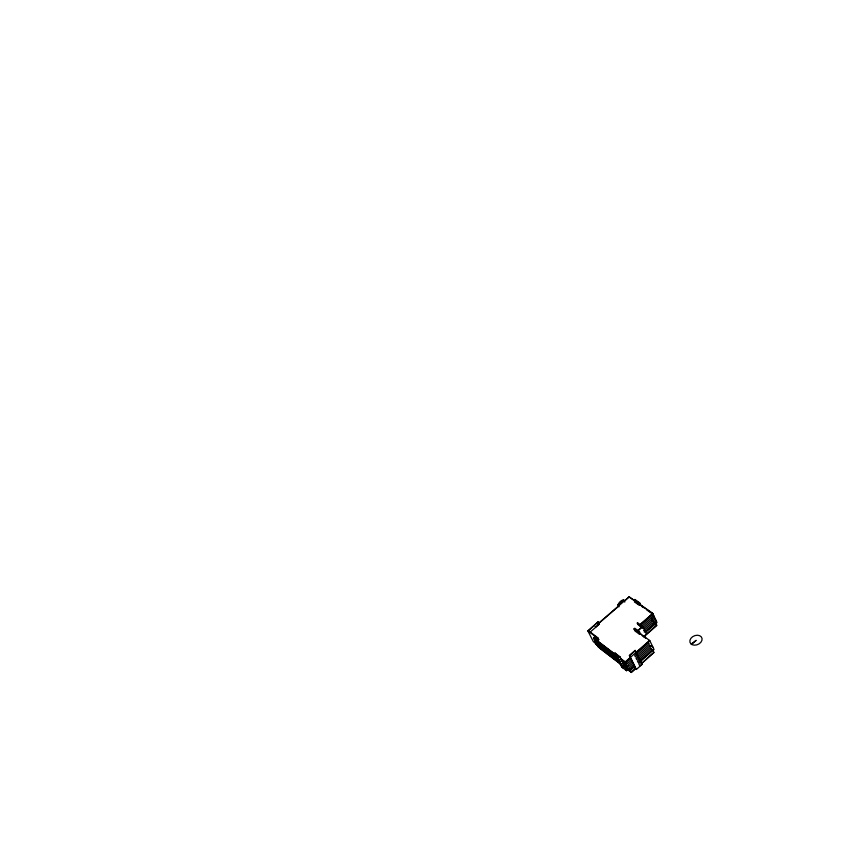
<?xml version="1.0" encoding="UTF-8"?>
<svg xmlns="http://www.w3.org/2000/svg" width="853" height="853" viewBox="0 0 853 853"><rect width="100%" height="100%" fill="white"/><g stroke="black" fill="none" stroke-linecap="round" stroke-linejoin="round"><path stroke-width="1.28" d="M639.377 625.548L652.705 613.392L629.151 596.833L597.964 623.788M691.218 644.079L696.165 640.336L691.634 644.378M625.388 667.739L619.875 656.735L615.034 653.057L621.698 667.003L626.529 670.714L627.552 669.306M632.052 668.144L633.992 666.428L635.133 668.709L631.252 672.132L598.113 646.851L593.549 637.905L594.893 636.743L598.774 639.686L594.498 637.084L593.656 638.119L616.122 655.221M645.86 655.957L639.995 661.128L640.806 661.747L638.705 663.602L639.835 665.894L641.936 664.039M639.921 660.99L640.539 661.459L654.038 649.517L649.677 640.4L625.174 661.981L629.695 671.034L634.781 666.534L629.322 655.509L635.122 650.402L642.106 664.38L636.359 669.466L634.621 666.993M627.733 669.658L631.423 672.484L635.538 668.848M636.359 669.466L629.525 655.658L635.325 650.562M630.399 657.684L625.27 662.184L620.963 658.911M636.189 652.588L649.783 640.614L640.443 633.672L639.643 634.376L634.963 630.964L633.982 628.928L634.771 628.235L639.451 631.636L640.678 634.174M643.631 630.74L652.556 622.935L653.206 624.321L644.303 632.137M653.494 622.114L655.829 620.056M616.548 656.064L618.766 659.006L594.786 640.326M654.144 623.5L656.49 621.453M647.971 629.525L655.584 622.839M645.774 632.318L656.981 622.498L652.705 613.392M626.529 670.714L619.875 656.735M617.945 658.847L620.163 661.789L606.174 650.7L605.47 649.325L619.875 660.318M643.429 636.743L656.661 625.132M652.705 649.911L653.974 652.556L641.285 663.773L653.835 652.278M637.713 624.343L637.532 622.807L637.713 624.343L641.851 627.328M639.974 626.059L653.217 614.48L646.766 609.938M641.627 626.56L653.856 615.855M637.138 623.148L642.096 626.731L637.49 630.762L638.407 632.201M637.831 631.007L642.831 626.624L637.532 622.807M642.298 627.957L651.234 620.131L651.895 621.538L643.962 628.48M652.172 619.31L654.518 617.263L652.62 615.919M639.643 634.376L638.662 632.329L639.451 631.636M652.833 620.717L655.179 618.66M600.949 647.843L600.448 648.749L621.88 665.169M600.459 648.76L601.109 648.163M595.031 638.119L594.083 638.95L618.478 657.535M598.38 640.027L597.782 637.745L588.517 630.719L598.049 621.965L587.802 630.815L593.368 641.669L606.088 651.489M637.617 604.148L638.396 603.466M639.622 602.783L640.294 605.363L639.622 602.783L634.845 599.435L635.528 602.005M639.899 604.532L639.121 605.203L634.355 601.845L635.122 601.173M597.132 642.256L596.194 643.077L605.385 650.103M596.887 644.452L597.836 643.631M598.539 644.996L597.59 645.828L606.782 652.865M598.07 624.001L618.756 606.12C615.823 604.169 624.865 596.183 624.737 602.122M624.332 601.29L629.151 596.833M598.049 621.965L599.03 623.906L595.757 627.03L595.01 626.347M598.369 622.2L599.35 624.14L589.508 632.649L588.517 630.719M618.073 604.724L623.66 599.894M634.461 599.776L639.228 603.124M629.247 597.036L652.801 613.606L639.451 624.972M641.381 606.152L643.535 607.667M644.303 635.986L645.145 636.818L644.473 636.327L656.831 625.484L655.52 622.701M633.982 628.928L638.662 632.329M641.968 635.474L646.084 638.47M650.818 645.572L652.876 647.075M641.115 663.421L642.106 664.38M631.017 658.676L626.667 662.173L627.36 663.57L631.71 660.073M632.404 661.47L628.053 664.967L628.746 666.364L633.097 662.866M633.779 664.263L629.439 667.75L630.132 669.147L634.472 665.649M587.802 630.815L597.388 638.087M614.8 653.27L619.641 656.949M593.549 637.905L616.026 655.019M620.856 658.697L625.174 661.981M621.389 659.742L625.569 663.794L622.082 661.139M595.49 641.701L604.692 648.728M622.786 662.536L626.966 666.588L623.479 663.922M595.671 642.437L597.74 644.004M595.97 644.239L598.028 645.806L595.97 644.239L594.637 641.648M624.172 665.319L628.352 669.36L624.865 666.705M595.789 643.898L598.881 646.265M620.387 664.38L623.287 668.006L621.528 666.662M597.782 637.745L598.774 639.686M603.988 647.342L607.304 653.888M615.034 653.057L620.558 664.039M630.111 669.85L631.423 672.484M635.122 650.402L640.539 661.459M617.881 604.585L618.958 606.814M642.831 626.624L646.425 634.12M642.096 626.731L642.672 627.925M651.511 617.913L654.635 624.545M651.308 648.472L637.447 661.032L638.129 662.418L651.969 649.869L651.308 648.472M648.611 642.853L634.696 655.435L635.389 656.842L649.282 644.26L648.611 642.853M649.954 645.668L636.071 658.239L636.754 659.636L650.636 647.075L649.954 645.668M619.342 661.619L621.56 664.562L607.571 653.462L606.867 652.087L619.342 661.619M691.986 644.591L690.909 643.823A6.355 4.702 -22.4 0 1 694.95 635.581A6.355 4.702 -22.4 0 1 701.891 640.486A6.355 4.702 -22.4 0 1 691.986 644.591"/></g></svg>
